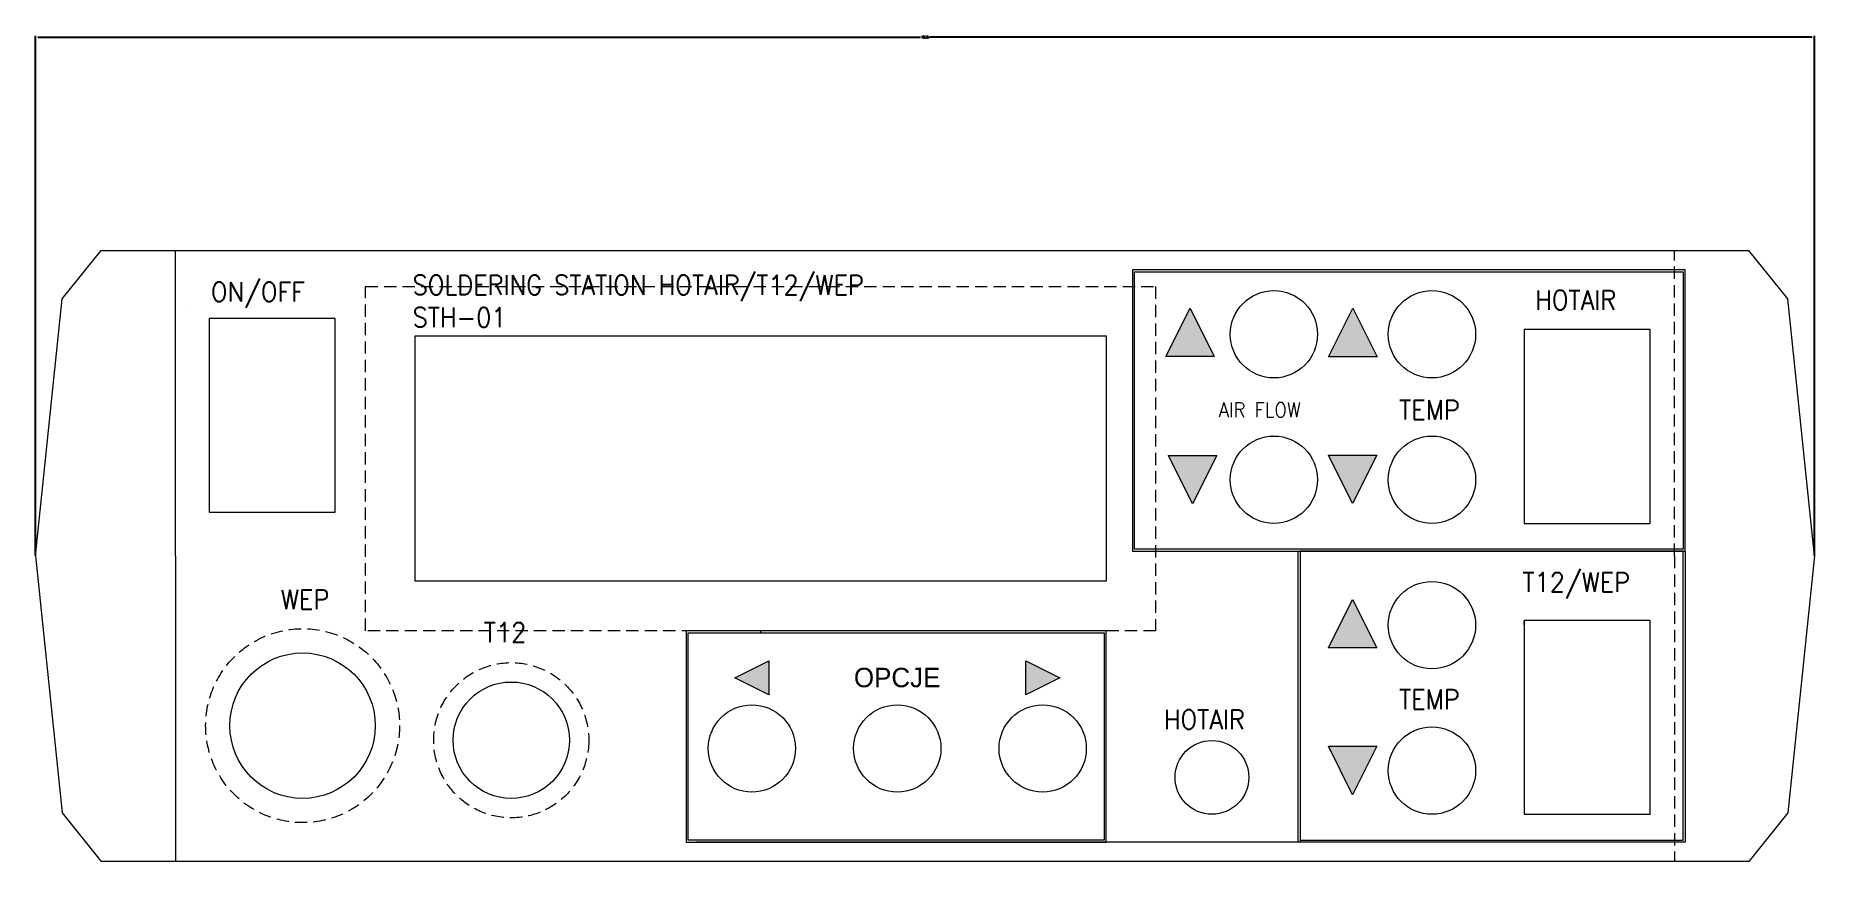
# Model space of a CAD drawing. Extents: x 175 to 2010, y 170 to 1022.
import ezdxf

# ---------------------------------------------------------------- set-up
doc = ezdxf.new("R2010")
doc.units = 0
doc.header["$PDMODE"] = 34
doc.linetypes.add('DASHED', pattern=[19.05, 12.7, -6.35])
doc.layers.get('0').update_dxf_attribs({"lineweight": 0})
doc.layers.add('DIMENSION', color=3, linetype='Continuous', lineweight=25)
doc.styles.get("Standard").update_dxf_attribs({"font": 'standard'})
doc.dimstyles.get("Standard").update_dxf_attribs({"dimscale": 2.5, "dimtxt": 2.5, "dimasz": 2.5, "dimexe": 1.25, "dimexo": 0.625, "dimtad": 0, "dimtoh": 1, "dimcen": 0.09, "dimadec": 0, "dimazin": 0, "dimtfac": 1, "dimtdec": 4, "dimtofl": 0, "dimtmove": 0, "dimatfit": 3, "dimfxl": 1, "dimtolj": 1, "dimtzin": 0, "dimarcsym": 0})

# ---------------------------------------------------------------- blocks, each defined once
blk = doc.blocks.new('*D7')
at = {"layer": 'Defpoints', "color": 0}
for p in [(2009.556189, 1020), (174.556189, 485), (2009.556189, 485)]:
    blk.add_point(p, dxfattribs=at)
at = {"layer": 'DIMENSION', "color": 0, "lineweight": -2}
for p, q in [((174.556189, 485.625), (174.556189, 1021.25)), ((177.056189, 1020), (1087.264522, 1020)), ((2007.056189, 1020), (1096.847856, 1020)), ((2009.556189, 485.625), (2009.556189, 1021.25))]:
    blk.add_line(p, q, dxfattribs=at)
at = {"layer": 'DIMENSION', "color": 0}
for points in [[(177.056189, 1020.416667), (177.056189, 1019.583333), (174.556189, 1020)], [(2007.056189, 1019.583333), (2007.056189, 1020.416667), (2009.556189, 1020)]]:
    blk.add_solid(points, dxfattribs=at)
at = {"layer": 'DIMENSION', "color": 0, "insert": (1092.056189, 1020), "char_height": 2.5, "attachment_point": 5}
blk.add_mtext('\\A1;1835', dxfattribs=at)
blk = doc.blocks.new('GX12')
at = {"linetype": 'DASHED'}
blk.add_circle((1840.559961, 265.438728), 80, dxfattribs=at)
blk.add_circle((1840.559961, 265.438728), 60)
blk = doc.blocks.new('gx16')
at = {"linetype": 'DASHED'}
blk.add_circle((1329.782985, -91.019594), 100, dxfattribs=at)
blk.add_circle((1329.782985, -91.019594), 75)

msp = doc.modelspace()

# ---------------------------------------------------------------- hatches: boundary and pattern name
for points in [[(1340.45, 690.643), (1365.45, 740.643), (1390.45, 690.643)], [(1508.325, 690.435), (1533.325, 740.435), (1558.325, 690.435)], [(1393.147, 588.615), (1368.147, 538.615), (1343.147, 588.615)], [(1558.164, 588.963), (1533.164, 538.963), (1508.164, 588.963)], [(1508.164, 390.177), (1533.164, 440.177), (1558.164, 390.177)], [(930.95, 341.903), (895.953, 359.409), (930.957, 376.903)], [(1195.931, 376.747), (1230.98, 359.346), (1196.029, 341.748)], [(1558.164, 288.791), (1533.164, 238.791), (1508.164, 288.791)]]:
    msp.add_hatch(color=256).paths.add_polyline_path(points, flags=0)

# ---------------------------------------------------------------- linework, layer by layer
for p, q in [((202.056, 750), (242.056, 800)), ((242.056, 800), (1942.056, 800)), ((319.056, 485), (319.056, 800)), ((1982.056, 750), (1942.056, 800)), ((174.556, 485), (202.056, 750)), ((1340.45, 690.643), (1365.45, 740.643)), ((1365.45, 740.643), (1390.45, 690.643)), ((1508.325, 690.435), (1533.325, 740.435)), ((1533.325, 740.435), (1558.325, 690.435)), ((2009.556, 485), (1982.056, 750)), ((1368.147, 538.615), (1343.147, 588.615)), ((1393.147, 588.615), (1368.147, 538.615)), ((1533.164, 538.963), (1508.164, 588.963)), ((1558.164, 588.963), (1533.164, 538.963)), ((174.556, 485), (202.056, 220)), ((319.056, 485), (319.056, 170)), ((2009.556, 485), (1982.056, 220)), ((1508.164, 390.177), (1533.164, 440.177)), ((1533.164, 440.177), (1558.164, 390.177)), ((855.824, 405.869), (857.824, 405.869)), ((922.5, 407.869), (922.5, 405.869)), ((1710, 413.615), (1710, 418.615)), ((895.953, 359.409), (930.957, 376.903)), ((1195.931, 376.747), (1230.98, 359.346)), ((930.95, 341.903), (895.953, 359.409)), ((1230.98, 359.346), (1196.029, 341.748)), ((1533.164, 238.791), (1508.164, 288.791)), ((1558.164, 288.791), (1533.164, 238.791)), ((202.056, 220), (242.056, 170)), ((1982.056, 220), (1942.056, 170)), ((1477.047, 190), (855.824, 190)), ((1166.436, 190), (1166.436, 190)), ((1479.047, 192), (1479.047, 190)), ((1942.056, 170), (242.056, 170))]:
    msp.add_line(p, q)
at = {"linetype": 'DASHED'}
for q in [(1865.056, 800), (1865.056, 170)]:
    msp.add_line((1865.056, 485), q, dxfattribs=at)
at = {"color": 7, "linetype": 'Continuous', "lineweight": 0}
for p, q in [((1390.45, 690.643), (1340.45, 690.643)), ((1558.325, 690.435), (1508.325, 690.435)), ((1343.147, 588.615), (1393.147, 588.615)), ((1508.164, 588.963), (1558.164, 588.963)), ((1558.164, 390.177), (1508.164, 390.177)), ((930.957, 376.903), (930.95, 341.903)), ((1196.029, 341.748), (1195.931, 376.747)), ((1508.164, 288.791), (1558.164, 288.791))]:
    msp.add_line(p, q, dxfattribs=at)
for points in [[(1876.212, 780), (1306.212, 780), (1306.212, 490), (1876.212, 490)], [(1308.212, 778), (1874.212, 778), (1874.212, 492), (1308.212, 492)], [(328.404, 741.439), (328.404, 741.439), (328.404, 741.439), (328.404, 741.439)], [(353.661, 530), (483.661, 530), (483.661, 730), (353.661, 730)], [(1710, 518.615), (1840, 518.615), (1840, 718.615), (1710, 718.615)], [(566, 711.869), (1279, 711.869), (1279, 458.869), (566, 458.869)], [(1477.047, 490), (1876.212, 490), (1876.212, 190), (1477.047, 190)], [(1874.212, 490), (1479.047, 490), (1479.047, 192), (1874.212, 192)], [(845.824, 190), (1279, 190), (1279, 407.869), (845.824, 407.869)], [(847.824, 405.846), (1277, 405.869), (1277, 192), (847.824, 191.977)], [(1710, 218.615), (1840, 218.615), (1840, 418.615), (1710, 418.615)]]:
    msp.add_lwpolyline(points, close=True)
at = {"linetype": 'DASHED'}
msp.add_lwpolyline([(515, 762.869), (1330, 762.869), (1330, 407.869), (515, 407.869)], close=True, dxfattribs=at)
for centre, radius in [((1452, 713.615), 45), ((1615, 713.615), 45), ((1452, 563.615), 45), ((1615, 563.615), 45), ((1615, 413.615), 45), ((913.455, 286.482), 45), ((1063.455, 286.482), 45), ((1213.455, 286.482), 45), ((1388.031, 256.646), 38.031), ((1615, 263.615), 45)]:
    msp.add_circle(centre, radius)

# ---------------------------------------------------------------- block references
for name, p in [('gx16', (-879.783, 401.02)), ('GX12', (-1175.345, 29.561))]:
    msp.add_blockref(name, p)

# ---------------------------------------------------------------- texts
at = {"attachment_point": 1}
for s, insert, char_height, width in [('ON/OFF', (355.409, 767.399), 20, 113.33333), ('{\\H1.3333x;SOLDERING STATION HOTAIR/T12/WEP\\PSTH-01}', (563.463, 774.409), 15, 688.75126), ('HOTAIR', (1721.514, 758.928), 20, 91.11111), ('{\\H15x;AIR FLOW}', (1395.081, 643.142), 1, 144.3656), ('TEMP', (1581.186, 645.624), 20, 64.44444), ('T12/WEP', (1708.392, 467.912), 20, 111.11111), ('T12', (637.032, 416.222), 20, 37.77778), ('{\\Ftxt|c0;OPCJE}', (1018.746, 369.636), 20, 91.745), ('TEMP', (1581.065, 347.13), 20, 64.44444), ('HOTAIR', (1338.455, 326.306), 20, 37.77778)]:
    msp.add_mtext(s, dxfattribs=dict(at, insert=insert, char_height=char_height, width=width))
at = {"linetype": 'DASHED', "insert": (427.514, 450.211), "char_height": 20, "width": 51.11111, "attachment_point": 1}
msp.add_mtext('WEP', dxfattribs=at)

# ---------------------------------------------------------------- dimensions: what is measured, and where the dimension line sits
at = {"layer": 'DIMENSION'}
dim = msp.add_linear_dim(base=(2009.556, 1020), p1=(174.556, 485), p2=(2009.556, 485), dimstyle='Standard', override={"dimscale": 1, "dimlfac": 1, "dimsah": 1, "dimtolj": 1}, dxfattribs=at)
dim.commit()
dim.dimension.update_dxf_attribs({"geometry": '*D7', "text_midpoint": (1092.056, 1020)})

doc.saveas('drawing.dxf')
